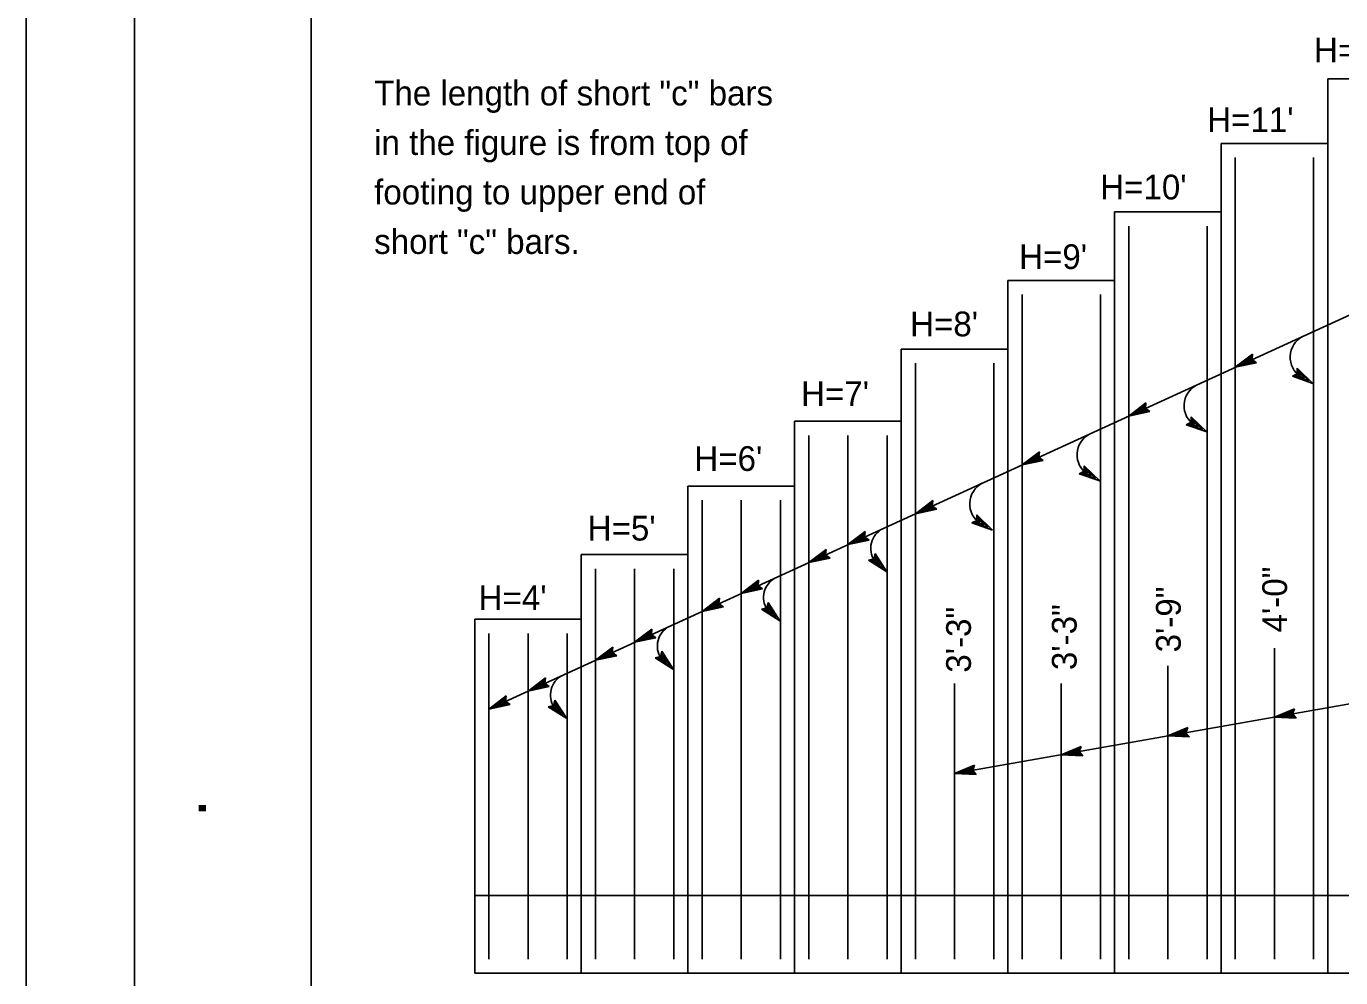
# Model space of a CAD drawing. Extents: x -894 to 866, y -476 to 714.
# Drawn here: x -894 to -522.4, y 71.7 to 340.8 of the extents above; entities that cross this region are included whole.
import ezdxf

# ---------------------------------------------------------------- set-up
doc = ezdxf.new("R2010")
doc.units = 0
for name, color, linetype in [('10 Sheet Format', 7, 'Continuous'), ('56 Stage 3 Anno', 7, 'Continuous'), ('57 Undefined', 7, 'Continuous'), ('60 Nongeo Data', 7, 'Continuous')]:
    doc.layers.add(name, color=color, linetype=linetype)

msp = doc.modelspace()

# ---------------------------------------------------------------- linework, layer by layer
at = {"layer": '10 Sheet Format'}
for p, q in [((-863.43, 668.96), (-863.43, -431.04)), ((-813.45, 643.96), (-813.45, -406.04))]:
    msp.add_line(p, q, dxfattribs=at)
for points in [[(-894.04, 713.56), (865.96, 713.56), (865.96, -476.44), (-894.04, -476.44)], [(-863.43, -431.04), (836.58, -431.04), (836.58, 668.96), (-863.43, 668.96)]]:
    msp.add_lwpolyline(points, close=True, dxfattribs=at)
at = {"layer": '56 Stage 3 Anno'}
for p, q in [((-763.25, 147.69), (-363.62, 330.75)), ((-552.17, 244.38), (-547.27, 248.09)), ((-546.16, 245.66), (-552.17, 244.38)), ((-546.51, 245.89), (-550.92, 244.95)), ((-550.91, 244.96), (-547.34, 247.66)), ((-549.66, 245.53), (-547.35, 247.27)), ((-546.87, 246.12), (-549.66, 245.53)), ((-548.41, 246.1), (-547.42, 246.85)), ((-547.17, 246.37), (-548.41, 246.1)), ((-547.27, 248.09), (-547.45, 246.55)), ((-547.45, 246.55), (-546.16, 245.66)), ((-547.27, 248.09), (-547.27, 248.09)), ((-546.16, 245.66), (-546.16, 245.66)), ((-552.17, 244.38), (-552.17, 244.38)), ((-536.05, 241.85), (-534.67, 242.56)), ((-530.25, 239.82), (-536.05, 241.85)), ((-536.05, 241.85), (-536.05, 241.85)), ((-531.43, 240.55), (-535.66, 242.03)), ((-532.59, 241.27), (-535.32, 242.23)), ((-533.77, 242), (-534.93, 242.41)), ((-534.67, 242.56), (-534.64, 244.12)), ((-534.67, 242.88), (-533.77, 242)), ((-534.64, 244.12), (-534.64, 244.12)), ((-534.64, 244.12), (-530.25, 239.82)), ((-534.64, 243.7), (-531.42, 240.54)), ((-534.63, 243.27), (-532.59, 241.27)), ((-530.25, 239.82), (-530.25, 239.82)), ((-582.33, 230.57), (-577.43, 234.28)), ((-577.43, 234.28), (-577.6, 232.73)), ((-577.43, 234.28), (-577.43, 234.28)), ((-576.32, 231.85), (-582.33, 230.57)), ((-582.33, 230.57), (-582.33, 230.57)), ((-581.07, 231.15), (-577.49, 233.85)), ((-576.66, 232.08), (-581.07, 231.14)), ((-579.82, 231.72), (-577.51, 233.46)), ((-577.02, 232.31), (-579.82, 231.72)), ((-578.56, 232.29), (-577.57, 233.04)), ((-577.33, 232.55), (-578.56, 232.29)), ((-577.6, 232.73), (-576.32, 231.85)), ((-576.32, 231.85), (-576.32, 231.85)), ((-560.24, 226.07), (-566.05, 228.1)), ((-566.04, 228.1), (-564.66, 228.81)), ((-566.04, 228.1), (-566.04, 228.1)), ((-561.43, 226.8), (-565.66, 228.29)), ((-562.59, 227.53), (-565.32, 228.49)), ((-563.77, 228.26), (-564.93, 228.67)), ((-564.67, 229.14), (-563.77, 228.26)), ((-564.66, 228.81), (-564.64, 230.37)), ((-564.64, 230.37), (-564.64, 230.37)), ((-564.64, 230.37), (-560.24, 226.07)), ((-564.64, 229.96), (-561.42, 226.8)), ((-564.63, 229.53), (-562.59, 227.53)), ((-560.24, 226.07), (-560.24, 226.07)), ((-612.48, 216.75), (-607.58, 220.46)), ((-611.22, 217.34), (-607.65, 220.04)), ((-609.97, 217.9), (-607.66, 219.65)), ((-607.58, 220.46), (-607.75, 218.92)), ((-607.58, 220.46), (-607.58, 220.46)), ((-606.47, 218.04), (-612.48, 216.75)), ((-612.48, 216.75), (-612.48, 216.75)), ((-606.81, 218.27), (-611.23, 217.33)), ((-607.18, 218.5), (-609.97, 217.9)), ((-608.71, 218.48), (-607.73, 219.22)), ((-607.48, 218.74), (-608.71, 218.48)), ((-607.75, 218.92), (-606.47, 218.04)), ((-606.47, 218.04), (-606.47, 218.04)), ((-594.94, 214.95), (-594.91, 216.51)), ((-594.91, 216.51), (-594.91, 216.51)), ((-594.91, 216.51), (-590.52, 212.21)), ((-594.91, 216.09), (-591.69, 212.93)), ((-594.91, 215.66), (-592.87, 213.66)), ((-596.32, 214.24), (-594.94, 214.95)), ((-590.52, 212.21), (-596.32, 214.24)), ((-596.32, 214.24), (-596.32, 214.24)), ((-591.7, 212.94), (-595.93, 214.42)), ((-592.87, 213.66), (-595.6, 214.62)), ((-594.04, 214.39), (-595.21, 214.8)), ((-594.94, 215.27), (-594.04, 214.39)), ((-590.52, 212.21), (-590.52, 212.21)), ((-642.64, 202.94), (-637.74, 206.65)), ((-636.97, 204.46), (-641.38, 203.52)), ((-641.37, 203.52), (-637.8, 206.22)), ((-640.12, 204.09), (-637.82, 205.84)), ((-637.33, 204.69), (-640.12, 204.09)), ((-638.87, 204.66), (-637.88, 205.41)), ((-637.64, 204.93), (-638.87, 204.66)), ((-637.74, 206.65), (-637.91, 205.11)), ((-637.91, 205.11), (-636.62, 204.22)), ((-637.74, 206.65), (-637.74, 206.65)), ((-636.62, 204.22), (-642.64, 202.94)), ((-642.64, 202.94), (-642.64, 202.94)), ((-636.62, 204.22), (-636.62, 204.22)), ((-626.66, 200.34), (-625.28, 201.05)), ((-623.21, 199.76), (-625.94, 200.72)), ((-624.38, 200.49), (-625.55, 200.9)), ((-625.28, 201.05), (-625.26, 202.61)), ((-625.28, 201.37), (-624.38, 200.49)), ((-625.26, 202.61), (-625.26, 202.61)), ((-625.26, 202.61), (-620.86, 198.31)), ((-625.26, 202.19), (-622.03, 199.03)), ((-625.25, 201.76), (-623.21, 199.76)), ((-661.71, 194.2), (-656.81, 197.91)), ((-660.45, 194.79), (-656.88, 197.49)), ((-659.2, 195.35), (-656.89, 197.1)), ((-656.81, 197.91), (-656.99, 196.37)), ((-656.81, 197.91), (-656.81, 197.91)), ((-620.86, 198.31), (-626.66, 200.34)), ((-626.66, 200.34), (-626.66, 200.34)), ((-622.05, 199.04), (-626.27, 200.52)), ((-620.86, 198.31), (-620.86, 198.31)), ((-655.7, 195.48), (-661.71, 194.2)), ((-661.71, 194.2), (-661.71, 194.2)), ((-656.05, 195.72), (-660.46, 194.78)), ((-656.41, 195.95), (-659.2, 195.35)), ((-657.94, 195.93), (-656.96, 196.67)), ((-656.71, 196.19), (-657.94, 195.93)), ((-656.99, 196.37), (-655.7, 195.48)), ((-655.7, 195.48), (-655.7, 195.48)), ((-672.79, 189.13), (-667.89, 192.84)), ((-666.78, 190.41), (-672.79, 189.13)), ((-667.12, 190.64), (-671.54, 189.7)), ((-671.53, 189.71), (-667.95, 192.41)), ((-670.28, 190.28), (-667.97, 192.02)), ((-667.48, 190.87), (-670.28, 190.28)), ((-669.02, 190.85), (-668.03, 191.6)), ((-667.79, 191.11), (-669.02, 190.85)), ((-667.89, 192.84), (-668.06, 191.29)), ((-668.06, 191.29), (-666.78, 190.41)), ((-667.89, 192.84), (-667.89, 192.84)), ((-666.78, 190.41), (-666.78, 190.41)), ((-655.88, 189.8), (-654.37, 190.18)), ((-650.68, 186.52), (-655.88, 189.8)), ((-655.88, 189.8), (-655.88, 189.8)), ((-651.67, 187.49), (-655.46, 189.89)), ((-652.64, 188.46), (-655.09, 190.01)), ((-653.62, 189.44), (-654.67, 190.1)), ((-654.37, 190.18), (-654, 191.69)), ((-654.3, 190.5), (-653.62, 189.44)), ((-654.18, 190.87), (-652.64, 188.46)), ((-654.1, 191.29), (-651.66, 187.49)), ((-654, 191.69), (-654, 191.69)), ((-654, 191.69), (-650.68, 186.52)), ((-672.79, 189.13), (-672.79, 189.13)), ((-650.68, 186.52), (-650.68, 186.52)), ((-691.87, 180.39), (-686.97, 184.1)), ((-690.6, 180.97), (-687.03, 183.67)), ((-689.35, 181.54), (-687.05, 183.28)), ((-686.56, 182.13), (-689.35, 181.54)), ((-688.1, 182.11), (-687.11, 182.86)), ((-686.87, 182.38), (-688.1, 182.11)), ((-686.97, 184.1), (-687.14, 182.56)), ((-687.14, 182.56), (-685.85, 181.67)), ((-686.97, 184.1), (-686.97, 184.1)), ((-702.94, 175.32), (-698.04, 179.02)), ((-701.68, 175.9), (-698.11, 178.6)), ((-698.04, 179.02), (-698.22, 177.48)), ((-698.04, 179.02), (-698.04, 179.02)), ((-685.85, 181.67), (-691.87, 180.39)), ((-691.87, 180.39), (-691.87, 180.39)), ((-686.2, 181.9), (-690.61, 180.96)), ((-685.85, 181.67), (-685.85, 181.67)), ((-696.93, 176.6), (-702.94, 175.32)), ((-702.94, 175.32), (-702.94, 175.32)), ((-697.28, 176.83), (-701.69, 175.89)), ((-700.43, 176.46), (-698.12, 178.21)), ((-697.64, 177.06), (-700.43, 176.46)), ((-699.17, 177.04), (-698.19, 177.79)), ((-697.94, 177.3), (-699.17, 177.04)), ((-698.22, 177.48), (-696.93, 176.6)), ((-696.93, 176.6), (-696.93, 176.6)), ((-686.19, 175.91), (-684.69, 176.29)), ((-680.99, 172.63), (-686.19, 175.91)), ((-686.19, 175.91), (-686.19, 175.91)), ((-681.98, 173.61), (-685.77, 176)), ((-682.95, 174.58), (-685.4, 176.13)), ((-683.93, 175.55), (-684.98, 176.21)), ((-684.69, 176.29), (-684.31, 177.81)), ((-684.61, 176.61), (-683.93, 175.55)), ((-684.49, 176.98), (-682.95, 174.58)), ((-684.41, 177.4), (-681.97, 173.6)), ((-684.31, 177.81), (-684.31, 177.81)), ((-684.31, 177.81), (-680.99, 172.63)), ((-631.56, 129.42), (-365.19, 176.48)), ((-680.99, 172.63), (-680.99, 172.63)), ((-722.02, 166.58), (-717.12, 170.29)), ((-716.01, 167.86), (-722.02, 166.58)), ((-716.35, 168.09), (-720.77, 167.15)), ((-720.76, 167.16), (-717.18, 169.86)), ((-719.51, 167.73), (-717.2, 169.47)), ((-716.71, 168.32), (-719.51, 167.73)), ((-718.25, 168.3), (-717.26, 169.05)), ((-717.02, 168.56), (-718.25, 168.3)), ((-717.12, 170.29), (-717.29, 168.74)), ((-717.29, 168.74), (-716.01, 167.86)), ((-717.12, 170.28), (-717.12, 170.28)), ((-716.01, 167.86), (-716.01, 167.86)), ((-733.1, 161.5), (-728.2, 165.21)), ((-731.83, 162.09), (-728.26, 164.79)), ((-730.58, 162.65), (-728.28, 164.4)), ((-729.33, 163.23), (-728.34, 163.97)), ((-728.2, 165.21), (-728.37, 163.67)), ((-728.37, 163.67), (-727.08, 162.78)), ((-728.2, 165.21), (-728.2, 165.21)), ((-722.02, 166.58), (-722.02, 166.58)), ((-714.71, 162.54), (-714.34, 164.05)), ((-714.43, 163.65), (-712, 159.85)), ((-714.34, 164.05), (-714.34, 164.05)), ((-714.34, 164.05), (-711.02, 158.88)), ((-727.08, 162.78), (-733.1, 161.5)), ((-733.1, 161.5), (-733.1, 161.5)), ((-727.43, 163.02), (-731.84, 162.08)), ((-727.79, 163.25), (-730.58, 162.65)), ((-728.1, 163.49), (-729.33, 163.23)), ((-727.08, 162.78), (-727.08, 162.78)), ((-716.22, 162.16), (-714.71, 162.54)), ((-711.02, 158.88), (-716.22, 162.16)), ((-716.22, 162.16), (-716.22, 162.16)), ((-712.01, 159.85), (-715.8, 162.25)), ((-712.98, 160.82), (-715.43, 162.37)), ((-713.96, 161.8), (-715.01, 162.46)), ((-714.64, 162.86), (-713.96, 161.8)), ((-714.52, 163.23), (-712.98, 160.82)), ((-752.17, 152.76), (-747.27, 156.47)), ((-747.27, 156.47), (-747.45, 154.93)), ((-747.27, 156.47), (-747.27, 156.47)), ((-711.02, 158.88), (-711.02, 158.88)), ((-746.16, 154.04), (-752.17, 152.76)), ((-752.17, 152.76), (-752.17, 152.76)), ((-746.51, 154.28), (-750.92, 153.34)), ((-750.91, 153.35), (-747.34, 156.05)), ((-749.66, 153.91), (-747.35, 155.66)), ((-746.87, 154.51), (-749.66, 153.91)), ((-748.41, 154.49), (-747.42, 155.23)), ((-747.17, 154.75), (-748.41, 154.49)), ((-747.45, 154.93), (-746.16, 154.04)), ((-746.16, 154.04), (-746.16, 154.04)), ((-763.25, 147.69), (-758.35, 151.4)), ((-757.24, 148.97), (-763.25, 147.69)), ((-757.58, 149.2), (-762, 148.26)), ((-761.99, 148.27), (-758.41, 150.97)), ((-760.74, 148.84), (-758.43, 150.58)), ((-757.95, 149.43), (-760.74, 148.84)), ((-759.48, 149.41), (-758.49, 150.16)), ((-758.25, 149.68), (-759.48, 149.41)), ((-758.35, 151.4), (-758.52, 149.86)), ((-758.52, 149.86), (-757.24, 148.97)), ((-758.35, 151.4), (-758.35, 151.4)), ((-757.24, 148.97), (-757.24, 148.97)), ((-746.44, 148.32), (-744.93, 148.7)), ((-744.93, 148.7), (-744.56, 150.21)), ((-744.86, 149.02), (-744.18, 147.96)), ((-744.74, 149.39), (-743.2, 146.98)), ((-744.65, 149.81), (-742.22, 146.01)), ((-744.56, 150.21), (-744.56, 150.21)), ((-744.56, 150.21), (-741.24, 145.03)), ((-763.25, 147.69), (-763.25, 147.69)), ((-741.24, 145.03), (-746.44, 148.32)), ((-746.44, 148.32), (-746.44, 148.32)), ((-742.23, 146.01), (-746.02, 148.41)), ((-743.2, 146.98), (-745.65, 148.53)), ((-744.18, 147.96), (-745.23, 148.62)), ((-741.24, 145.03), (-741.24, 145.03)), ((-541.1, 145.4), (-535.42, 147.76)), ((-534.96, 145.13), (-541.1, 145.4)), ((-541.1, 145.4), (-541.1, 145.4)), ((-535.23, 145.44), (-539.74, 145.64)), ((-539.73, 145.65), (-535.59, 147.36)), ((-538.38, 145.88), (-535.7, 146.99)), ((-535.52, 145.76), (-538.38, 145.88)), ((-537.02, 146.12), (-535.87, 146.6)), ((-535.76, 146.07), (-537.02, 146.12)), ((-535.42, 147.76), (-535.98, 146.31)), ((-535.98, 146.31), (-534.96, 145.13)), ((-535.42, 147.76), (-535.42, 147.76)), ((-534.96, 145.13), (-534.96, 145.13)), ((-571.25, 140.08), (-565.57, 142.43)), ((-571.25, 140.08), (-565.57, 142.43)), ((-569.88, 140.32), (-565.74, 142.04)), ((-569.88, 140.32), (-565.74, 142.04)), ((-568.53, 140.56), (-565.86, 141.66)), ((-568.53, 140.56), (-565.86, 141.66)), ((-567.17, 140.79), (-566.03, 141.27)), ((-567.17, 140.79), (-566.03, 141.27)), ((-565.57, 142.43), (-566.13, 140.98)), ((-565.57, 142.43), (-566.13, 140.98)), ((-565.57, 142.43), (-565.57, 142.43)), ((-565.57, 142.43), (-565.57, 142.43)), ((-565.11, 139.8), (-571.25, 140.08)), ((-571.25, 140.08), (-571.25, 140.08)), ((-565.11, 139.8), (-571.25, 140.08)), ((-571.25, 140.08), (-571.25, 140.08)), ((-565.39, 140.11), (-569.89, 140.32)), ((-565.39, 140.11), (-569.89, 140.32)), ((-565.68, 140.43), (-568.53, 140.56)), ((-565.68, 140.43), (-568.53, 140.56)), ((-565.91, 140.74), (-567.17, 140.79)), ((-565.91, 140.74), (-567.17, 140.79)), ((-566.13, 140.98), (-565.11, 139.8)), ((-566.13, 140.98), (-565.11, 139.8)), ((-565.11, 139.8), (-565.11, 139.8)), ((-565.11, 139.8), (-565.11, 139.8)), ((-601.41, 134.75), (-595.73, 137.1)), ((-595.26, 134.47), (-601.41, 134.75)), ((-601.41, 134.75), (-601.41, 134.75)), ((-595.54, 134.79), (-600.05, 134.99)), ((-600.04, 134.99), (-595.9, 136.71)), ((-598.68, 135.23), (-596.01, 136.34)), ((-595.83, 135.1), (-598.68, 135.23)), ((-597.32, 135.47), (-596.18, 135.94)), ((-596.07, 135.41), (-597.32, 135.47)), ((-595.73, 137.1), (-596.28, 135.65)), ((-596.28, 135.65), (-595.26, 134.47)), ((-595.73, 137.1), (-595.73, 137.1)), ((-595.26, 134.47), (-595.26, 134.47)), ((-631.56, 129.42), (-625.88, 131.78)), ((-630.19, 129.67), (-626.05, 131.38)), ((-628.84, 129.9), (-626.17, 131.01)), ((-627.48, 130.14), (-626.33, 130.61)), ((-626.22, 130.08), (-627.48, 130.14)), ((-625.88, 131.78), (-626.44, 130.33)), ((-626.44, 130.33), (-625.42, 129.15)), ((-625.88, 131.77), (-625.88, 131.77)), ((-625.42, 129.15), (-631.56, 129.42)), ((-631.56, 129.42), (-631.56, 129.42)), ((-625.69, 129.46), (-630.2, 129.66)), ((-625.99, 129.77), (-628.84, 129.9)), ((-625.42, 129.15), (-625.42, 129.15))]:
    msp.add_line(p, q, dxfattribs=at)
for centre, radius, start, end in [((-530.01, 247.24), 6.64, 118.1853, 236.4916), ((-560.01, 233.49), 6.64, 118.1853, 236.4916), ((-590.28, 219.63), 6.64, 118.1853, 236.4916), ((-620.62, 205.73), 6.64, 118.1853, 236.4916), ((-649, 193.13), 6.27, 117.6074, 213.302), ((-679.31, 179.25), 6.27, 117.6074, 213.302), ((-709.34, 165.49), 6.27, 117.6074, 213.302), ((-739.55, 151.65), 6.27, 117.6074, 213.302)]:
    msp.add_arc(centre, radius, start, end, dxfattribs=at)
at = {"layer": '60 Nongeo Data'}
for p, q in [((-526.02, 72.92), (-526.02, 326)), ((-526.02, 326), (-495.87, 326)), ((-556.17, 72.92), (-556.17, 307.69)), ((-556.17, 307.69), (-526.02, 307.69)), ((-552.17, 303.69), (-552.17, 76.92)), ((-530.02, 303.69), (-530.02, 76.92)), ((-586.33, 72.92), (-586.33, 288.31)), ((-586.33, 288.31), (-556.17, 288.31)), ((-582.33, 284.31), (-582.33, 76.92)), ((-560.17, 284.31), (-560.17, 76.92)), ((-616.48, 72.92), (-616.48, 268.92)), ((-616.48, 268.92), (-586.33, 268.92)), ((-612.48, 264.92), (-612.48, 76.92)), ((-590.33, 264.92), (-590.33, 76.92)), ((-646.64, 72.92), (-646.64, 249.54)), ((-646.64, 249.54), (-616.48, 249.54)), ((-642.64, 245.54), (-642.64, 76.92)), ((-620.48, 245.54), (-620.48, 76.92)), ((-676.79, 72.92), (-676.79, 229.08)), ((-676.79, 229.08), (-646.64, 229.08)), ((-672.79, 225.08), (-672.79, 76.92)), ((-661.71, 76.92), (-661.71, 225.08)), ((-650.64, 225.08), (-650.64, 76.92)), ((-706.94, 72.92), (-706.94, 210.77)), ((-706.94, 210.77), (-676.79, 210.77)), ((-702.94, 206.77), (-702.94, 76.92)), ((-691.87, 76.92), (-691.87, 206.77)), ((-680.79, 206.77), (-680.79, 76.92)), ((-737.1, 72.92), (-737.1, 191.39)), ((-737.1, 191.39), (-706.94, 191.39)), ((-733.1, 187.39), (-733.1, 76.92)), ((-722.02, 76.92), (-722.02, 187.39)), ((-710.94, 187.39), (-710.94, 76.92)), ((-767.25, 72.92), (-767.25, 173.08)), ((-767.25, 173.08), (-737.1, 173.08)), ((-763.25, 169.08), (-763.25, 76.92)), ((-752.17, 169.08), (-752.17, 76.92)), ((-741.1, 169.08), (-741.1, 76.92)), ((-541.1, 76.92), (-541.1, 164.92)), ((-571.25, 76.92), (-571.25, 159.92)), ((-631.56, 76.92), (-631.56, 154.92)), ((-601.41, 76.92), (-601.41, 154.92)), ((-767.25, 94.92), (-375.25, 94.92)), ((-767.25, 72.92), (-375.25, 72.92))]:
    msp.add_line(p, q, dxfattribs=at)

# ---------------------------------------------------------------- texts
at = {"layer": '10 Sheet Format'}
msp.add_text('.', height=13.78, rotation=270, dxfattribs=at).set_placement((-845.33, 122.19))
at = {"layer": '57 Undefined'}
for s, p in [("H=12'", (-529.93, 330.6)), ('The length of short "c" bars', (-795.68, 318.44)), ("H=11'", (-560.13, 310.9)), ('in the figure is from top of', (-795.68, 304.44)), ('footing to upper end of', (-795.68, 290.44)), ("H=10'", (-590.38, 291.86)), ('short "c" bars.', (-795.68, 276.44)), ("H=9'", (-613.31, 272.17)), ("H=8'", (-644.14, 253.13)), ("H=7'", (-674.97, 233.43)), ("H=6'", (-705.14, 215.05)), ("H=5'", (-735.31, 195.35)), ("H=4'", (-766.14, 175.66))]:
    msp.add_text(s, height=7, dxfattribs=at).set_placement(p)
for s, p in [('4\'-0"', (-537.55, 169.35)), ('3\'-9"', (-567.6, 163.71)), ('3\'-3"', (-626.94, 157.97)), ('3\'-3"', (-597.04, 158.7))]:
    msp.add_text(s, height=7, rotation=90, dxfattribs=at).set_placement(p)

doc.saveas('drawing.dxf')
